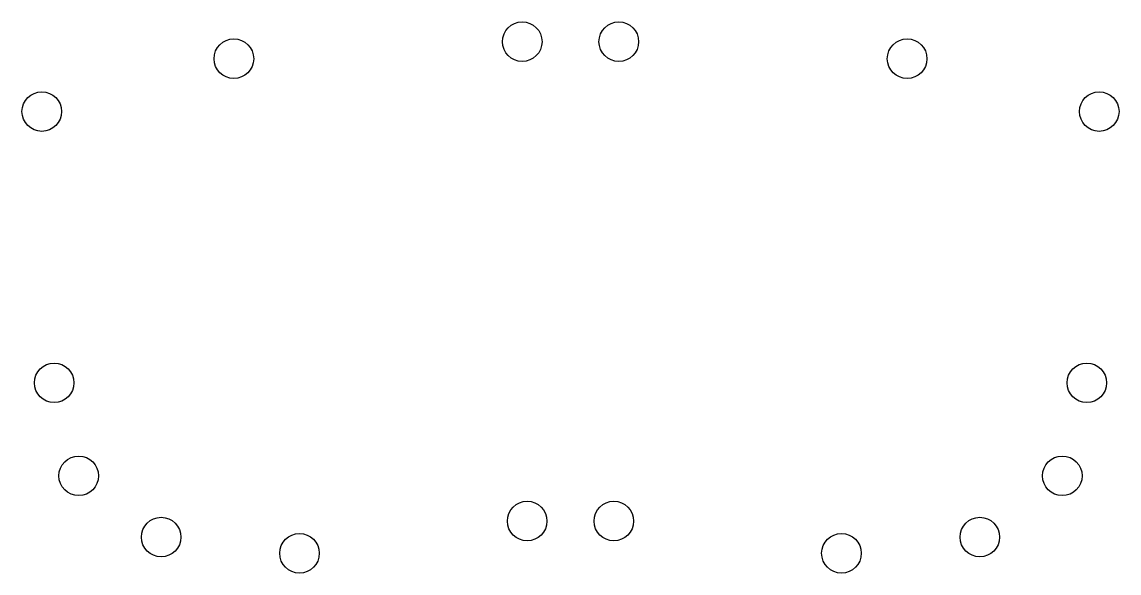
# Model space of a CAD drawing. Header units: millimetres. Extents: x 91 to 368, y -222 to -83.
import ezdxf

# ---------------------------------------------------------------- set-up
doc = ezdxf.new("R2010")
doc.units = ezdxf.units.MM

msp = doc.modelspace()

# ---------------------------------------------------------------- linework, layer by layer
for centre in [(217.51, -87.63), (241.88, -87.63), (144.7, -91.93), (314.69, -91.93), (96.18, -105.3), (363.21, -105.3), (99.31, -173.89), (360.07, -173.89), (105.51, -197.38), (353.88, -197.38), (218.75, -208.82), (240.64, -208.82), (126.34, -212.87), (333.05, -212.87), (161.27, -216.98), (298.11, -216.98)]:
    msp.add_circle(centre, 5)

doc.saveas('drawing.dxf')
